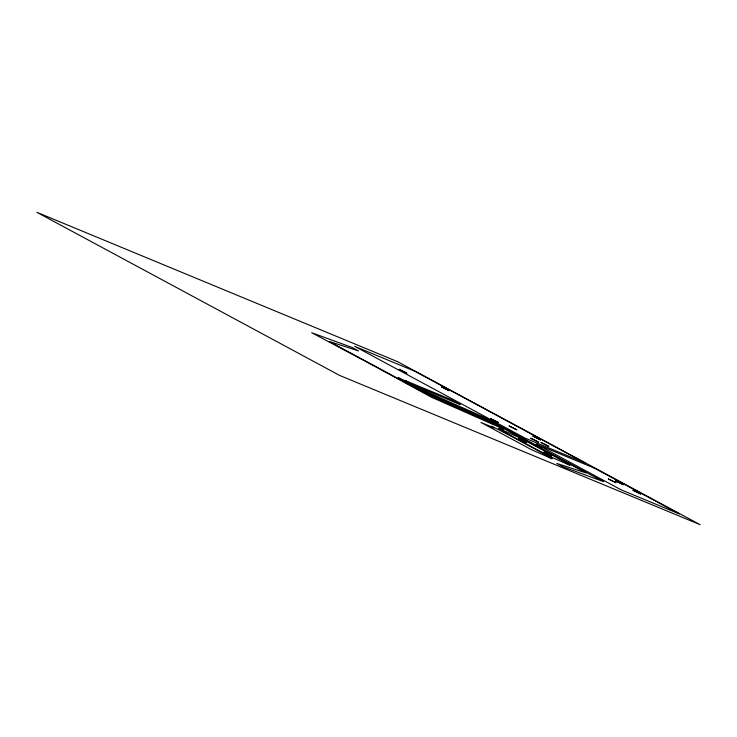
<?xml version="1.0" encoding="UTF-8"?>
<svg xmlns="http://www.w3.org/2000/svg" width="737" height="737" viewBox="0 0 737 737"><rect width="100%" height="100%" fill="white"/><g stroke="black" fill="none" stroke-linecap="round" stroke-linejoin="round"><path stroke-width="1.11" d="M372.074 364.852L311.696 332.709L352.249 347.532L358.56 350.932L329.153 341.415L425.35 393.236L497.337 425.7L503.638 429.1L431.541 397.28L372.074 364.852M399.233 369.366L406.806 373.152L399.233 369.366M406.105 381.361L398.192 377.666L407.653 382.761L460.229 404.53L450.768 399.436L404.788 380.393L407.985 382.135L406.105 381.361M441.481 386.851L449.054 390.638L441.481 386.851M490.695 418.644L498.276 422.421L490.695 418.644M509.156 425.968L516.729 429.754L509.156 425.968M532.943 436.129L540.525 439.915L532.943 436.129M530.797 438.275L538.379 442.062L530.797 438.275M518.71 438.589L526.282 442.375L518.71 438.589M541.124 442.55L548.706 446.336L541.124 442.55M537.642 446.53L603.686 481.676L563.123 466.853L556.813 463.453L586.219 472.97L490.031 421.149L418.036 388.685L411.734 385.285L483.831 417.105L541.391 448.114L537.642 446.53M543.943 452.186L551.516 455.973L543.943 452.186M608.357 478.939L615.939 482.717L608.357 478.939M615.644 480.874L623.226 484.66L615.644 480.874M632.991 490.216L640.573 494.002L632.991 490.216M397.372 361.572L36.85 212.302L339.628 375.428L700.15 524.698L397.372 361.572M414.738 371.199L354.654 346.316L524.965 438.073L585.049 462.956L414.738 371.199M501.372 429.579L498.553 428.418L503.288 430.961L500.469 429.8A133.738 5.832 26.9 0 0 550.935 456.986L570.051 465.296L566.891 463.591L569.71 464.761A133.738 5.832 26.9 0 0 519.244 437.575L501.372 429.579M594.271 468.096L536.066 443.996L621.217 489.875L679.431 513.975L594.271 468.096M493.79 427.386L490.971 426.216L494.131 427.911L480.985 422.476L531.451 449.662L552.142 458.819L547.407 456.267L550.226 457.437A133.738 5.832 26.9 0 0 499.76 430.251L493.79 427.386"/></g></svg>
